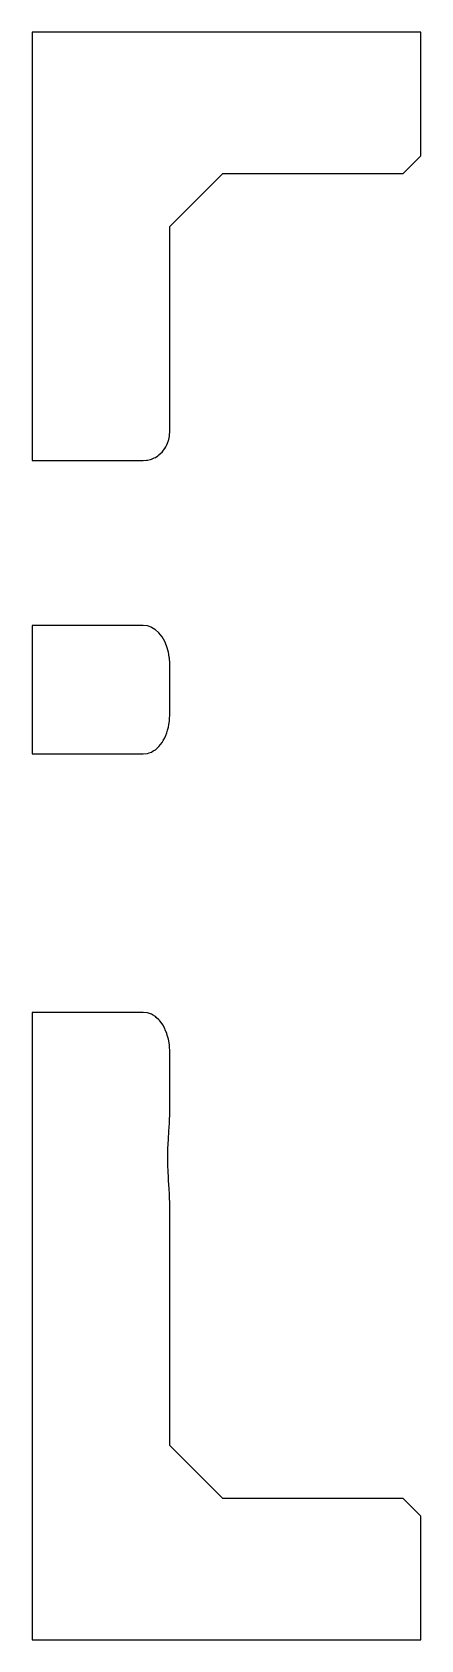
# Model space of a CAD drawing. Header units: metres. Extents: x 0 to 47.5, y 0 to 45.5.
# Drawn here: x 36.5 to 47.5, y 0 to 45.5 of the extents above.
import ezdxf

# ---------------------------------------------------------------- set-up
doc = ezdxf.new("R2010")
doc.units = ezdxf.units.M

msp = doc.modelspace()

# ---------------------------------------------------------------- linework, layer by layer
for p, q in [((47.5, 45.5), (36.5, 45.5)), ((36.5, 45.5), (36.5, 33.3768)), ((47.5, 42), (47.5, 45.5)), ((47, 41.5), (47.5, 42)), ((40.3959, 40), (41.8959, 41.5)), ((41.8959, 41.5), (47, 41.5)), ((40.3959, 34.1961), (40.3959, 40)), ((40.3883, 34.09), (40.3959, 34.1961)), ((40.2148, 33.6661), (40.2527, 33.7145)), ((40.2527, 33.7145), (40.2786, 33.7607)), ((40.2786, 33.7607), (40.3142, 33.8241)), ((40.3142, 33.8241), (40.3293, 33.8641)), ((40.3293, 33.8641), (40.3592, 33.9429)), ((40.3592, 33.9429), (40.3662, 33.9746)), ((40.3662, 33.9746), (40.3867, 34.0679)), ((40.3867, 34.0679), (40.3883, 34.09)), ((36.5, 33.3768), (39.6459, 33.3768)), ((39.6459, 33.3768), (39.7387, 33.3848)), ((39.7387, 33.3848), (39.7632, 33.3869)), ((39.7632, 33.3869), (39.8505, 33.4098)), ((39.8505, 33.4098), (39.8777, 33.4169)), ((39.8777, 33.4169), (39.9555, 33.4522)), ((39.9555, 33.4522), (39.9864, 33.4661)), ((39.9864, 33.4661), (40.0521, 33.5101)), ((40.0521, 33.5101), (40.0868, 33.5333)), ((40.0868, 33.5333), (40.139, 33.582)), ((40.139, 33.582), (40.1762, 33.6168)), ((40.1762, 33.6168), (40.2148, 33.6661)), ((39.6459, 28.7069), (36.5, 28.7069)), ((36.5, 28.7069), (36.5, 25.0728)), ((39.7632, 28.6934), (39.6459, 28.7069)), ((39.8657, 28.6574), (39.7632, 28.6934)), ((39.8777, 28.6532), (39.8657, 28.6574)), ((39.9745, 28.5945), (39.8777, 28.6532)), ((39.9864, 28.5873), (39.9745, 28.5945)), ((40.0751, 28.5078), (39.9864, 28.5873)), ((40.0868, 28.4973), (40.0751, 28.5078)), ((40.1762, 28.3855), (40.0868, 28.4973)), ((40.2527, 28.2546), (40.1762, 28.3855)), ((40.3053, 28.1288), (40.2527, 28.2546)), ((40.3142, 28.1077), (40.3053, 28.1288)), ((40.3592, 27.9487), (40.3142, 28.1077)), ((40.3821, 27.8091), (40.3592, 27.9487)), ((40.3867, 27.7812), (40.3821, 27.8091)), ((40.3943, 27.6403), (40.3867, 27.7812)), ((40.3959, 27.6095), (40.3943, 27.6403)), ((40.3959, 26.1702), (40.3959, 27.6095)), ((40.371, 25.9027), (40.3867, 25.9985)), ((40.3867, 25.9985), (40.3906, 26.0708)), ((40.3906, 26.0708), (40.3959, 26.1702)), ((40.2102, 25.4523), (40.2527, 25.5251)), ((40.2527, 25.5251), (40.2797, 25.5896)), ((40.2797, 25.5896), (40.3142, 25.672)), ((40.3142, 25.672), (40.3337, 25.7409)), ((40.3337, 25.7409), (40.3592, 25.8311)), ((40.3592, 25.8311), (40.371, 25.9027)), ((36.5, 25.0728), (39.6459, 25.0728)), ((39.6459, 25.0728), (39.7632, 25.0863)), ((39.7632, 25.0863), (39.8155, 25.1047)), ((39.8155, 25.1047), (39.8777, 25.1265)), ((39.8777, 25.1265), (39.9271, 25.1565)), ((39.9271, 25.1565), (39.9864, 25.1924)), ((39.9864, 25.1924), (40.0868, 25.2824)), ((40.0868, 25.2824), (40.1762, 25.3942)), ((40.1762, 25.3942), (40.2102, 25.4523)), ((39.6459, 17.7569), (36.5, 17.7569)), ((36.5, 17.7569), (36.5, 0)), ((39.7632, 17.7434), (39.6459, 17.7569)), ((39.7946, 17.7324), (39.7632, 17.7434)), ((39.8777, 17.7032), (39.7946, 17.7324)), ((39.9073, 17.6853), (39.8777, 17.7032)), ((39.9864, 17.6373), (39.9073, 17.6853)), ((40.0135, 17.6131), (39.9864, 17.6373)), ((40.0868, 17.5474), (40.0135, 17.6131)), ((40.1106, 17.5176), (40.0868, 17.5474)), ((40.1762, 17.4355), (40.1106, 17.5176)), ((40.1963, 17.4012), (40.1762, 17.4355)), ((40.2527, 17.3046), (40.1963, 17.4012)), ((40.2685, 17.2668), (40.2527, 17.3046)), ((40.3142, 17.1578), (40.2685, 17.2668)), ((40.3255, 17.1177), (40.3142, 17.1578)), ((40.3592, 16.9987), (40.3255, 17.1177)), ((40.366, 16.9575), (40.3592, 16.9987)), ((40.3867, 16.8312), (40.366, 16.9575)), ((40.3889, 16.7901), (40.3867, 16.8312)), ((40.3959, 16.6596), (40.3889, 16.7901)), ((40.3959, 14.9674), (40.3959, 16.6596)), ((40.3689, 14.4008), (40.3867, 14.6226)), ((40.3867, 14.6226), (40.3953, 14.9526)), ((40.3953, 14.9526), (40.3959, 14.9674)), ((40.3396, 13.8953), (40.3592, 14.1679)), ((40.3592, 14.1679), (40.3689, 14.4008)), ((40.3379, 13.4049), (40.3389, 13.6779)), ((40.3389, 13.6779), (40.3396, 13.8953)), ((40.3466, 13.2707), (40.3379, 13.4049)), ((40.3592, 13.0769), (40.3466, 13.2707)), ((40.363, 12.9758), (40.3592, 13.0769)), ((40.3658, 12.9022), (40.363, 12.9758)), ((40.378, 12.7415), (40.3658, 12.9022)), ((40.3867, 12.6283), (40.378, 12.7415)), ((40.3893, 12.523), (40.3867, 12.6283)), ((40.3935, 12.3568), (40.3893, 12.523)), ((40.3952, 12.3111), (40.3935, 12.3568)), ((40.3959, 12.2908), (40.3952, 12.3111)), ((40.3959, 5.5), (40.3959, 12.2908)), ((41.8959, 4), (40.3959, 5.5)), ((47, 4), (41.8959, 4)), ((47.5, 3.5), (47, 4)), ((47.5, 0), (47.5, 3.5)), ((36.5, 0), (47.5, 0))]:
    msp.add_line(p, q)

doc.saveas('drawing.dxf')
